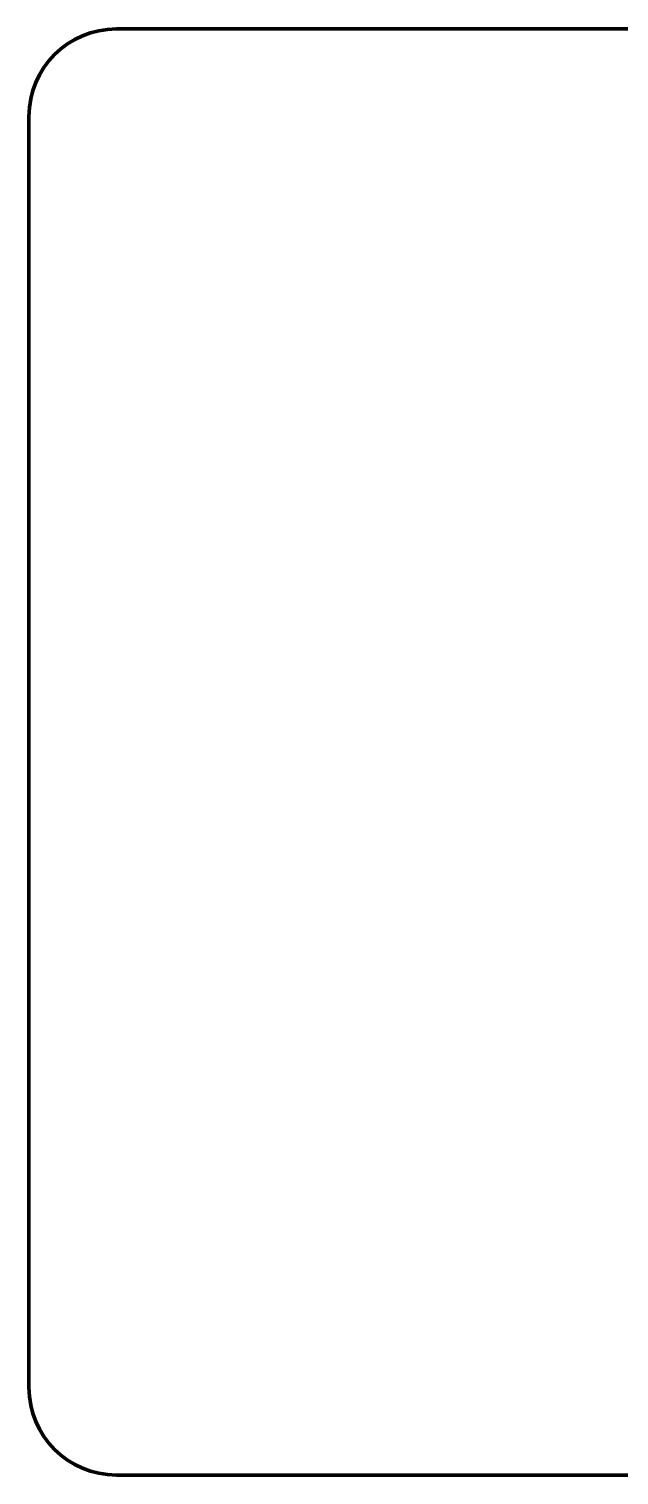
# Model space of a CAD drawing. Header units: millimetres. Extents: x -1 to 32, y -33 to 0.
# Drawn here: x -1 to 12.47, y -33 to 0 of the extents above; entities that cross this region are included whole.
import ezdxf

# ---------------------------------------------------------------- set-up
doc = ezdxf.new("R2010")
doc.units = ezdxf.units.MM
doc.header["$MEASUREMENT"] = 0
doc.layers.add('Calque 1', color=7, linetype='Continuous', lineweight=0)

# ---------------------------------------------------------------- blocks, each defined once
blk = doc.blocks.new('Block_0')
at = {"layer": 'Calque 1', "color": 1, "lineweight": 70}
for p, q in [((21, 0), (1, 0)), ((-1, -2), (-1, -31)), ((1, -33), (13.013, -33))]:
    blk.add_line(p, q, dxfattribs=at)
blk.add_open_spline([(1, 0), (-0.105, 0), (-1, -0.895), (-1, -2), (-1, -2), (-1, -2), (-1, -2)], degree=3, knots=[0, 0, 0, 0, 1, 1, 1, 2, 2, 2, 2], dxfattribs=at)
blk.add_open_spline([(-1, -31), (-1, -32.105), (-0.105, -33), (1, -33)], degree=3, dxfattribs=at)

msp = doc.modelspace()

# ---------------------------------------------------------------- block references
at = {"layer": 'Calque 1'}
msp.add_blockref('Block_0', (0, 0), dxfattribs=at)

doc.saveas('drawing.dxf')
